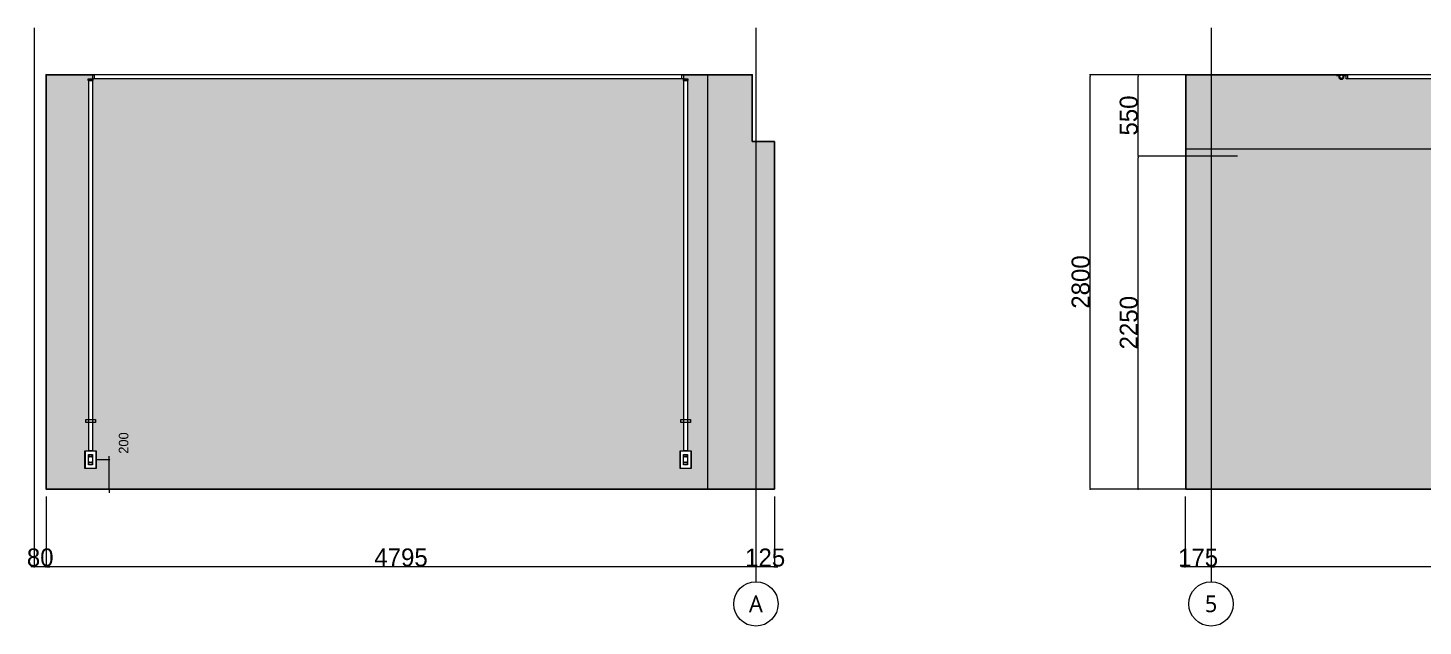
# Model space of a CAD drawing. Header units: millimetres. Extents: x -376000 to 292178, y -193032 to 188048.
# Drawn here: x -179626 to -170201, y -162232 to -158190 of the extents above; entities that cross this region are included whole.
import ezdxf

# ---------------------------------------------------------------- set-up
doc = ezdxf.new("R2010")
doc.units = ezdxf.units.MM
doc.header["$PDMODE"] = 1
doc.header["$PDSIZE"] = -2
doc.linetypes.add('ラインタイプ-6', pattern=[5.291531, 3.175, -1.058062, 0.352704, -0.705764])
for name, color, linetype, lineweight, true_color in [('02_0.25', 1, 'Continuous', 25, 0xff0000), ('04_0.10', 7, 'Continuous', 9, 0x0099ff), ('06一点鎖線', 7, 'ラインタイプ-6', 9, 0x9999ff)]:
    doc.layers.add(name, color=color, linetype=linetype, lineweight=lineweight, true_color=true_color)
for name, color, linetype, lineweight in [('07_文字・記号', 7, 'Continuous', 9), ('_平面図（新設） (2D)', 7, 'Continuous', 5), ('寸法', 7, 'Continuous', 5)]:
    doc.layers.add(name, color=color, linetype=linetype, lineweight=lineweight)
doc.styles.add('Hiragino Kaku Gothic Pro W3', font='', dxfattribs={"bigfont": 'Hiragino Kaku Gothic Pro W3'})
doc.styles.add('Hiragino Sans W3', font='', dxfattribs={"bigfont": 'Hiragino Sans W3'})
doc.styles.add('Yu Gothic UI Semilight', font='Yu Gothic UI Semilight.ttf')
doc.styles.get('Hiragino Kaku Gothic Pro W3').set_extended_font_data('Hiragino Kaku Gothic Pro W3')
doc.styles.get('Hiragino Sans W3').set_extended_font_data('Hiragino Sans W3')
doc.dimstyles.new('建具表寸法', dxfattribs={"dimtxt": 161.781684, "dimasz": 0.199988, "dimexe": 0, "dimexo": 0.3, "dimgap": 0.005, "dimtad": 1, "dimdsep": 46, "dimtxsty": 'Hiragino Sans W3', "dimblk": 'DOT', "dimblk1": 'DOT', "dimblk2": 'DOT', "dimcen": 0, "dimazin": 0, "dimtfac": 1, "dimtix": 1, "dimtmove": 0, "dimatfit": 0, "dimldrblk": 'VW_FILLEDARROW', "dimfxl": 1, "dimfrac": 2, "dimtolj": 1, "dimarcsym": 0})

# ---------------------------------------------------------------- blocks, each defined once
blk = doc.blocks.new('_Dot')
at = {"color": 0, "linetype": 'ByBlock', "lineweight": -2}
blk.add_line((-0.5, 0), (-1, 0), dxfattribs=at)
at = {"color": 0, "linetype": 'ByBlock', "const_width": 0.5}
blk.add_lwpolyline([(-0.25, 0, 1), (0.25, 0, 1)], format="xyb", close=True, dxfattribs=at)
blk = doc.blocks.new('*D1039')
at = {"layer": 'Defpoints', "color": 0}
for p in [(-179583.2, -161357.1), (-179503.2, -161357.1), (-179583.2, -161832.4)]:
    blk.add_point(p, dxfattribs=at)
at = {"layer": '寸法', "color": 0, "lineweight": -2}
for p, q in [((-179583.2, -161357.4), (-179583.2, -161832.4)), ((-179503.2, -161357.4), (-179503.2, -161832.4)), ((-179595.2, -161832.4), (-179607.2, -161832.4)), ((-179503.2, -161832.4), (-179583.2, -161832.4)), ((-179491.2, -161832.4), (-179479.2, -161832.4))]:
    blk.add_line(p, q, dxfattribs=at)
at = {"layer": '寸法', "color": 0, "lineweight": -2, "xscale": 11.999267578125, "yscale": 11.999267578125, "zscale": 11.999267578125}
blk.add_blockref('_Dot', (-179583.2, -161832.4), dxfattribs=at)
at = {"layer": '寸法', "color": 0, "lineweight": -2, "xscale": 11.999267578125, "yscale": 11.999267578125, "zscale": 11.999267578125, "rotation": 180}
blk.add_blockref('_Dot', (-179503.2, -161832.4), dxfattribs=at)
at = {"layer": '寸法', "color": 0, "insert": (-179543.2, -161769.4), "char_height": 121.34, "attachment_point": 5, "style": 'Hiragino Kaku Gothic Pro W3'}
blk.add_mtext('\\A1;80', dxfattribs=at)
blk = doc.blocks.new('VW_FILLEDARROW')
at = {"color": 0, "linetype": 'Continuous', "lineweight": 5, "transparency": 16777216, "flags": 128}
blk.add_lwpolyline([(-161.33, 43.23), (0, 0), (-161.33, -43.23)], close=True, dxfattribs=at)
blk = doc.blocks.new('*D1040')
at = {"layer": 'Defpoints', "color": 0}
for p in [(-179503.2, -161357.1), (-174708.2, -161357.1), (-179503.2, -161832.4)]:
    blk.add_point(p, dxfattribs=at)
at = {"layer": '寸法', "color": 0, "lineweight": -2}
for p, q in [((-179503.2, -161357.4), (-179503.2, -161832.4)), ((-174708.2, -161357.4), (-174708.2, -161832.4)), ((-174720.2, -161832.4), (-179491.2, -161832.4))]:
    blk.add_line(p, q, dxfattribs=at)
at = {"layer": '寸法', "color": 0, "lineweight": -2, "xscale": 11.999267578125, "yscale": 11.999267578125, "zscale": 11.999267578125, "rotation": 180}
blk.add_blockref('_Dot', (-179503.2, -161832.4), dxfattribs=at)
at = {"layer": '寸法', "color": 0, "lineweight": -2, "xscale": 11.999267578125, "yscale": 11.999267578125, "zscale": 11.999267578125}
blk.add_blockref('_Dot', (-174708.2, -161832.4), dxfattribs=at)
at = {"layer": '寸法', "color": 0, "insert": (-177105.7, -161769.2), "char_height": 121.34, "attachment_point": 5, "style": 'Hiragino Kaku Gothic Pro W3'}
blk.add_mtext('\\A1;4795', dxfattribs=at)
blk = doc.blocks.new('*D1041')
at = {"layer": 'Defpoints', "color": 0}
for p in [(-174708.2, -161357.1), (-174583.2, -161357.1), (-174708.2, -161832.4)]:
    blk.add_point(p, dxfattribs=at)
at = {"layer": '寸法', "color": 0, "lineweight": -2}
for p, q in [((-174708.2, -161357.4), (-174708.2, -161832.4)), ((-174583.2, -161357.4), (-174583.2, -161832.4)), ((-174720.2, -161832.4), (-174732.2, -161832.4)), ((-174583.2, -161832.4), (-174708.2, -161832.4)), ((-174571.2, -161832.4), (-174559.2, -161832.4))]:
    blk.add_line(p, q, dxfattribs=at)
at = {"layer": '寸法', "color": 0, "lineweight": -2, "xscale": 11.999267578125, "yscale": 11.999267578125, "zscale": 11.999267578125}
blk.add_blockref('_Dot', (-174708.2, -161832.4), dxfattribs=at)
at = {"layer": '寸法', "color": 0, "lineweight": -2, "xscale": 11.999267578125, "yscale": 11.999267578125, "zscale": 11.999267578125, "rotation": 180}
blk.add_blockref('_Dot', (-174583.2, -161832.4), dxfattribs=at)
at = {"layer": '寸法', "color": 0, "insert": (-174645.7, -161769.6), "char_height": 121.34, "attachment_point": 5, "style": 'Hiragino Kaku Gothic Pro W3'}
blk.add_mtext('\\A1;125', dxfattribs=at)
blk = doc.blocks.new('*D1042')
at = {"layer": 'Defpoints', "color": 0}
for p in [(-171808.4, -161357.1), (-171633.4, -161357.1), (-171808.4, -161832.4)]:
    blk.add_point(p, dxfattribs=at)
at = {"layer": '寸法', "color": 0, "lineweight": -2}
for p, q in [((-171808.4, -161357.4), (-171808.4, -161832.4)), ((-171633.4, -161357.4), (-171633.4, -161832.4)), ((-171820.4, -161832.4), (-171832.4, -161832.4)), ((-171633.4, -161832.4), (-171808.4, -161832.4)), ((-171621.4, -161832.4), (-171609.4, -161832.4))]:
    blk.add_line(p, q, dxfattribs=at)
at = {"layer": '寸法', "color": 0, "lineweight": -2, "xscale": 11.999267578125, "yscale": 11.999267578125, "zscale": 11.999267578125}
blk.add_blockref('_Dot', (-171808.4, -161832.4), dxfattribs=at)
at = {"layer": '寸法', "color": 0, "lineweight": -2, "xscale": 11.999267578125, "yscale": 11.999267578125, "zscale": 11.999267578125, "rotation": 180}
blk.add_blockref('_Dot', (-171633.4, -161832.4), dxfattribs=at)
at = {"layer": '寸法', "color": 0, "insert": (-171720.9, -161770.2), "char_height": 121.34, "attachment_point": 5, "style": 'Hiragino Kaku Gothic Pro W3'}
blk.add_mtext('\\A1;175', dxfattribs=at)
blk = doc.blocks.new('*D1043')
at = {"layer": 'Defpoints', "color": 0}
for p in [(-171633.4, -161357.1), (-165058.4, -161357.1), (-171633.4, -161832.4)]:
    blk.add_point(p, dxfattribs=at)
at = {"layer": '寸法', "color": 0, "lineweight": -2}
for p, q in [((-171633.4, -161357.4), (-171633.4, -161832.4)), ((-165058.4, -161357.4), (-165058.4, -161832.4)), ((-165070.4, -161832.4), (-171621.4, -161832.4))]:
    blk.add_line(p, q, dxfattribs=at)
at = {"layer": '寸法', "color": 0, "lineweight": -2, "xscale": 11.999267578125, "yscale": 11.999267578125, "zscale": 11.999267578125, "rotation": 180}
blk.add_blockref('_Dot', (-171633.4, -161832.4), dxfattribs=at)
at = {"layer": '寸法', "color": 0, "lineweight": -2, "xscale": 11.999267578125, "yscale": 11.999267578125, "zscale": 11.999267578125}
blk.add_blockref('_Dot', (-165058.4, -161832.4), dxfattribs=at)
at = {"layer": '寸法', "color": 0, "insert": (-168345.9, -161769.3), "char_height": 121.34, "attachment_point": 5, "style": 'Hiragino Kaku Gothic Pro W3'}
blk.add_mtext('\\A1;6575', dxfattribs=at)
blk = doc.blocks.new('グループ-685')
at = {"color": 255}
for points in [[(-169201, -158529.3), (-169202, -158528.4), (-169202.8, -158527.5), (-169203.5, -158526.6), (-169204.2, -158525.5), (-169204.7, -158524.4), (-169205.1, -158523.3), (-169205.4, -158522.1), (-169205.6, -158520.9), (-169205.7, -158519.6), (-169205.6, -158518.4), (-169205.5, -158517.2), (-169205.2, -158516), (-169204.8, -158514.8), (-169204.2, -158513.7), (-169203.6, -158512.7), (-169202.9, -158511.7), (-169202.1, -158510.8), (-169201.2, -158509.9), (-169200.2, -158509.2), (-169199.1, -158508.6), (-169198, -158508), (-169196.9, -158507.6), (-169195.7, -158507.3), (-169194.5, -158507.1), (-169193.3, -158507.1), (-169192, -158507.1), (-169190.8, -158507.3), (-169189.6, -158507.6), (-169188.5, -158508), (-169187.4, -158508.5), (-169186.3, -158509.1), (-169185.3, -158509.8), (-169184.4, -158510.7), (-169183.6, -158511.6), (-169182.8, -158512.5), (-169182.2, -158513.6), (-169181.7, -158514.7), (-169181.2, -158515.8), (-169180.9, -158517), (-169180.7, -158518.2), (-169180.7, -158519.5), (-169180.7, -158520.7), (-169180.9, -158521.9), (-169181.2, -158523.1), (-169181.6, -158524.3), (-169182.1, -158525.4), (-169182.7, -158526.4), (-169183.5, -158527.4), (-169184.3, -158528.3), (-169185.2, -158529.2), (-169186.2, -158529.9), (-169187.2, -158530.5), (-169188.3, -158531.1), (-169189.5, -158531.5), (-169190.7, -158531.8), (-169191.9, -158532), (-169193.1, -158532.1), (-169194.3, -158532), (-169195.5, -158531.8), (-169196.7, -158531.5), (-169197.9, -158531.1), (-169199, -158530.6), (-169200.1, -158530)], [(-168370.7, -158507.1), (-168360.7, -158507.1), (-168360.7, -158534.6), (-168370.7, -158534.6)], [(-168005.7, -158507.1), (-167995.7, -158507.1), (-167995.7, -158534.6), (-168005.7, -158534.6)], [(-165766, -158529.3), (-165767, -158528.4), (-165767.8, -158527.5), (-165768.5, -158526.6), (-165769.2, -158525.5), (-165769.7, -158524.4), (-165770.1, -158523.3), (-165770.4, -158522.1), (-165770.6, -158520.9), (-165770.7, -158519.6), (-165770.6, -158518.4), (-165770.5, -158517.2), (-165770.2, -158516), (-165769.8, -158514.8), (-165769.2, -158513.7), (-165768.6, -158512.7), (-165767.9, -158511.7), (-165767.1, -158510.8), (-165766.2, -158509.9), (-165765.2, -158509.2), (-165764.1, -158508.6), (-165763, -158508), (-165761.9, -158507.6), (-165760.7, -158507.3), (-165759.5, -158507.1), (-165758.3, -158507.1), (-165757, -158507.1), (-165755.8, -158507.3), (-165754.6, -158507.6), (-165753.5, -158508), (-165752.4, -158508.5), (-165751.3, -158509.1), (-165750.3, -158509.8), (-165749.4, -158510.7), (-165748.6, -158511.6), (-165747.8, -158512.5), (-165747.2, -158513.6), (-165746.7, -158514.7), (-165746.2, -158515.8), (-165745.9, -158517), (-165745.7, -158518.2), (-165745.7, -158519.5), (-165745.7, -158520.7), (-165745.9, -158521.9), (-165746.2, -158523.1), (-165746.6, -158524.3), (-165747.1, -158525.4), (-165747.7, -158526.4), (-165748.5, -158527.4), (-165749.3, -158528.3), (-165750.2, -158529.2), (-165751.2, -158529.9), (-165752.2, -158530.5), (-165753.3, -158531.1), (-165754.5, -158531.5), (-165755.7, -158531.8), (-165756.9, -158532), (-165758.1, -158532.1), (-165759.3, -158532), (-165760.5, -158531.8), (-165761.7, -158531.5), (-165762.9, -158531.1), (-165764, -158530.6), (-165765.1, -158530)]]:
    blk.add_wipeout(points, dxfattribs=at).dxf.layer = '04_0.10'
at = {"layer": '04_0.10', "color": 251, "flags": 128}
for points in [[(-168370.7, -158507.1), (-168360.7, -158507.1), (-168360.7, -158534.6), (-168370.7, -158534.6)], [(-168005.7, -158507.1), (-167995.7, -158507.1), (-167995.7, -158534.6), (-168005.7, -158534.6)]]:
    blk.add_lwpolyline(points, close=True, dxfattribs=at)
at = {"layer": '04_0.10', "color": 251}
for centre in [(-169193.2, -158519.6), (-165758.2, -158519.6)]:
    blk.add_circle(centre, 12.5, dxfattribs=at)
at = {"color": 255}
for points in [[(-169175.7, -158512.1), (-169160.7, -158512.1), (-169160.7, -158507.1), (-169180.7, -158507.1), (-169180.7, -158519.6), (-169180.9, -158522), (-169181.6, -158524.3), (-169182.8, -158526.5), (-169184.3, -158528.4), (-169186.2, -158529.9), (-169188.4, -158531.1), (-169190.7, -158531.8), (-169195.6, -158531.8), (-169198, -158531.1), (-169200.1, -158529.9), (-169202, -158528.4), (-169203.6, -158526.5), (-169204.7, -158524.3), (-169205.4, -158522), (-169205.7, -158519.6), (-169205.7, -158507.1), (-169225.7, -158507.1), (-169225.7, -158512.1), (-169210.7, -158512.1), (-169210.7, -158519.6), (-169210.3, -158523), (-169209.3, -158526.2), (-169207.7, -158529.3), (-169205.6, -158531.9), (-169202.9, -158534.1), (-169199.9, -158535.7), (-169196.6, -158536.7), (-169189.8, -158536.7), (-169186.5, -158535.7), (-169183.5, -158534.1), (-169180.8, -158531.9), (-169178.6, -158529.3), (-169177, -158526.2), (-169176, -158523), (-169175.7, -158519.6)], [(-165740.7, -158512.1), (-165725.7, -158512.1), (-165725.7, -158507.1), (-165745.7, -158507.1), (-165745.7, -158519.6), (-165745.9, -158522), (-165746.6, -158524.3), (-165747.8, -158526.5), (-165749.3, -158528.4), (-165751.2, -158529.9), (-165753.4, -158531.1), (-165755.7, -158531.8), (-165760.6, -158531.8), (-165763, -158531.1), (-165765.1, -158529.9), (-165767, -158528.4), (-165768.6, -158526.5), (-165769.7, -158524.3), (-165770.4, -158522), (-165770.7, -158519.6), (-165770.7, -158507.1), (-165790.7, -158507.1), (-165790.7, -158512.1), (-165775.7, -158512.1), (-165775.7, -158519.6), (-165775.3, -158523), (-165774.3, -158526.2), (-165772.7, -158529.3), (-165770.6, -158531.9), (-165767.9, -158534.1), (-165764.9, -158535.7), (-165761.6, -158536.7), (-165754.8, -158536.7), (-165751.5, -158535.7), (-165748.5, -158534.1), (-165745.8, -158531.9), (-165743.6, -158529.3), (-165742, -158526.2), (-165741, -158523), (-165740.7, -158519.6)], [(-168033.2, -158947.1), (-168033.2, -158544.6), (-168008.2, -158544.6), (-168008.2, -158947.1)]]:
    blk.add_wipeout(points, dxfattribs=at).dxf.layer = '04_0.10'
at = {"layer": '04_0.10', "color": 251, "flags": 128}
for points in [[(-169175.7, -158512.1), (-169160.7, -158512.1), (-169160.7, -158507.1), (-169180.7, -158507.1), (-169180.7, -158519.6, -1), (-169205.7, -158519.6), (-169205.7, -158507.1), (-169225.7, -158507.1), (-169225.7, -158512.1), (-169210.7, -158512.1), (-169210.7, -158519.6, 1), (-169175.7, -158519.6)], [(-165740.7, -158512.1), (-165725.7, -158512.1), (-165725.7, -158507.1), (-165745.7, -158507.1), (-165745.7, -158519.6, -1), (-165770.7, -158519.6), (-165770.7, -158507.1), (-165790.7, -158507.1), (-165790.7, -158512.1), (-165775.7, -158512.1), (-165775.7, -158519.6, 1), (-165740.7, -158519.6)]]:
    blk.add_lwpolyline(points, format="xyb", close=True, dxfattribs=at)
blk.add_lwpolyline([(-168033.2, -158947.1), (-168033.2, -158544.6), (-168008.2, -158544.6), (-168008.2, -158947.1)], close=True, dxfattribs=at)
at = {"color": 255}
for points in [[(-170710.7, -158532.1), (-169235.7, -158532.1), (-169235.7, -158507.1), (-170710.7, -158507.1)], [(-169160.7, -158507.1), (-169150.7, -158507.1), (-169150.7, -158534.6), (-169160.7, -158534.6)], [(-168033.2, -158534.6), (-168005.7, -158534.6), (-168005.7, -158544.6), (-168033.2, -158544.6)], [(-167275.7, -158532.1), (-165800.7, -158532.1), (-165800.7, -158507.1), (-167275.7, -158507.1)], [(-168323.2, -158957.1), (-168043.2, -158957.1), (-168043.2, -158982.1), (-168323.2, -158982.1)]]:
    blk.add_wipeout(points, dxfattribs=at).dxf.layer = '04_0.10'
at = {"layer": '04_0.10', "color": 251, "flags": 128}
for points in [[(-170710.7, -158532.1), (-169235.7, -158532.1), (-169235.7, -158507.1), (-170710.7, -158507.1)], [(-169160.7, -158507.1), (-169150.7, -158507.1), (-169150.7, -158534.6), (-169160.7, -158534.6)], [(-168033.2, -158534.6), (-168005.7, -158534.6), (-168005.7, -158544.6), (-168033.2, -158544.6)], [(-167275.7, -158532.1), (-165800.7, -158532.1), (-165800.7, -158507.1), (-167275.7, -158507.1)], [(-168323.2, -158957.1), (-168043.2, -158957.1), (-168043.2, -158982.1), (-168323.2, -158982.1)]]:
    blk.add_lwpolyline(points, close=True, dxfattribs=at)
at = {"color": 255}
for points in [[(-170761, -158529.3), (-170762, -158528.4), (-170762.8, -158527.5), (-170763.5, -158526.6), (-170764.2, -158525.5), (-170764.7, -158524.4), (-170765.1, -158523.3), (-170765.4, -158522.1), (-170765.6, -158520.9), (-170765.7, -158519.6), (-170765.6, -158518.4), (-170765.5, -158517.2), (-170765.2, -158516), (-170764.8, -158514.8), (-170764.2, -158513.7), (-170763.6, -158512.7), (-170762.9, -158511.7), (-170762.1, -158510.8), (-170761.2, -158509.9), (-170760.2, -158509.2), (-170759.1, -158508.6), (-170758, -158508), (-170756.9, -158507.6), (-170755.7, -158507.3), (-170754.5, -158507.1), (-170753.3, -158507.1), (-170752, -158507.1), (-170750.8, -158507.3), (-170749.6, -158507.6), (-170748.5, -158508), (-170747.4, -158508.5), (-170746.3, -158509.1), (-170745.3, -158509.8), (-170744.4, -158510.7), (-170743.6, -158511.6), (-170742.8, -158512.5), (-170742.2, -158513.6), (-170741.7, -158514.7), (-170741.2, -158515.8), (-170740.9, -158517), (-170740.7, -158518.2), (-170740.7, -158519.5), (-170740.7, -158520.7), (-170740.9, -158521.9), (-170741.2, -158523.1), (-170741.6, -158524.3), (-170742.1, -158525.4), (-170742.7, -158526.4), (-170743.5, -158527.4), (-170744.3, -158528.3), (-170745.2, -158529.2), (-170746.2, -158529.9), (-170747.2, -158530.5), (-170748.3, -158531.1), (-170749.5, -158531.5), (-170750.7, -158531.8), (-170751.9, -158532), (-170753.1, -158532.1), (-170754.3, -158532), (-170755.5, -158531.8), (-170756.7, -158531.5), (-170757.9, -158531.1), (-170759, -158530.6), (-170760.1, -158530)], [(-169235.7, -158507.1), (-169225.7, -158507.1), (-169225.7, -158534.6), (-169235.7, -158534.6)], [(-167326, -158529.3), (-167327, -158528.4), (-167327.8, -158527.5), (-167328.5, -158526.6), (-167329.2, -158525.5), (-167329.7, -158524.4), (-167330.1, -158523.3), (-167330.4, -158522.1), (-167330.6, -158520.9), (-167330.7, -158519.6), (-167330.6, -158518.4), (-167330.5, -158517.2), (-167330.2, -158516), (-167329.8, -158514.8), (-167329.2, -158513.7), (-167328.6, -158512.7), (-167327.9, -158511.7), (-167327.1, -158510.8), (-167326.2, -158509.9), (-167325.2, -158509.2), (-167324.1, -158508.6), (-167323, -158508), (-167321.9, -158507.6), (-167320.7, -158507.3), (-167319.5, -158507.1), (-167318.3, -158507.1), (-167317, -158507.1), (-167315.8, -158507.3), (-167314.6, -158507.6), (-167313.5, -158508), (-167312.4, -158508.5), (-167311.3, -158509.1), (-167310.3, -158509.8), (-167309.4, -158510.7), (-167308.6, -158511.6), (-167307.8, -158512.5), (-167307.2, -158513.6), (-167306.7, -158514.7), (-167306.2, -158515.8), (-167305.9, -158517), (-167305.7, -158518.2), (-167305.7, -158519.5), (-167305.7, -158520.7), (-167305.9, -158521.9), (-167306.2, -158523.1), (-167306.6, -158524.3), (-167307.1, -158525.4), (-167307.7, -158526.4), (-167308.5, -158527.4), (-167309.3, -158528.3), (-167310.2, -158529.2), (-167311.2, -158529.9), (-167312.2, -158530.5), (-167313.3, -158531.1), (-167314.5, -158531.5), (-167315.7, -158531.8), (-167316.9, -158532), (-167318.1, -158532.1), (-167319.3, -158532), (-167320.5, -158531.8), (-167321.7, -158531.5), (-167322.9, -158531.1), (-167324, -158530.6), (-167325.1, -158530)], [(-165800.7, -158507.1), (-165790.7, -158507.1), (-165790.7, -158534.6), (-165800.7, -158534.6)], [(-168333.2, -158957.1), (-168323.2, -158957.1), (-168323.2, -158984.6), (-168333.2, -158984.6)], [(-168043.2, -158957.1), (-168033.2, -158957.1), (-168033.2, -158984.6), (-168043.2, -158984.6)]]:
    blk.add_wipeout(points, dxfattribs=at).dxf.layer = '04_0.10'
at = {"layer": '04_0.10', "color": 251, "flags": 128}
for points in [[(-169235.7, -158507.1), (-169225.7, -158507.1), (-169225.7, -158534.6), (-169235.7, -158534.6)], [(-165800.7, -158507.1), (-165790.7, -158507.1), (-165790.7, -158534.6), (-165800.7, -158534.6)], [(-168333.2, -158957.1), (-168323.2, -158957.1), (-168323.2, -158984.6), (-168333.2, -158984.6)], [(-168043.2, -158957.1), (-168033.2, -158957.1), (-168033.2, -158984.6), (-168043.2, -158984.6)]]:
    blk.add_lwpolyline(points, close=True, dxfattribs=at)
at = {"layer": '04_0.10', "color": 251}
for centre in [(-170753.2, -158519.6), (-167318.2, -158519.6)]:
    blk.add_circle(centre, 12.5, dxfattribs=at)
at = {"color": 255}
for points in [[(-170735.7, -158512.1), (-170720.7, -158512.1), (-170720.7, -158507.1), (-170740.7, -158507.1), (-170740.7, -158519.6), (-170740.9, -158522), (-170741.6, -158524.3), (-170742.8, -158526.5), (-170744.3, -158528.4), (-170746.2, -158529.9), (-170748.4, -158531.1), (-170750.7, -158531.8), (-170755.6, -158531.8), (-170758, -158531.1), (-170760.1, -158529.9), (-170762, -158528.4), (-170763.6, -158526.5), (-170764.7, -158524.3), (-170765.4, -158522), (-170765.7, -158519.6), (-170765.7, -158507.1), (-170785.7, -158507.1), (-170785.7, -158512.1), (-170770.7, -158512.1), (-170770.7, -158519.6), (-170770.3, -158523), (-170769.3, -158526.2), (-170767.7, -158529.3), (-170765.6, -158531.9), (-170762.9, -158534.1), (-170759.9, -158535.7), (-170756.6, -158536.7), (-170749.8, -158536.7), (-170746.5, -158535.7), (-170743.5, -158534.1), (-170740.8, -158531.9), (-170738.6, -158529.3), (-170737, -158526.2), (-170736, -158523), (-170735.7, -158519.6)], [(-167300.7, -158512.1), (-167285.7, -158512.1), (-167285.7, -158507.1), (-167305.7, -158507.1), (-167305.7, -158519.6), (-167305.9, -158522), (-167306.6, -158524.3), (-167307.8, -158526.5), (-167309.3, -158528.4), (-167311.2, -158529.9), (-167313.4, -158531.1), (-167315.7, -158531.8), (-167320.6, -158531.8), (-167323, -158531.1), (-167325.1, -158529.9), (-167327, -158528.4), (-167328.6, -158526.5), (-167329.7, -158524.3), (-167330.4, -158522), (-167330.7, -158519.6), (-167330.7, -158507.1), (-167350.7, -158507.1), (-167350.7, -158512.1), (-167335.7, -158512.1), (-167335.7, -158519.6), (-167335.3, -158523), (-167334.3, -158526.2), (-167332.7, -158529.3), (-167330.6, -158531.9), (-167327.9, -158534.1), (-167324.9, -158535.7), (-167321.6, -158536.7), (-167314.8, -158536.7), (-167311.5, -158535.7), (-167308.5, -158534.1), (-167305.8, -158531.9), (-167303.6, -158529.3), (-167302, -158526.2), (-167301, -158523), (-167300.7, -158519.6)], [(-168333.2, -158947.1), (-168333.2, -158544.6), (-168358.2, -158544.6), (-168358.2, -158947.1)], [(-168033.2, -158947.1), (-168005.7, -158947.1), (-168005.7, -158957.1), (-168033.2, -158957.1)]]:
    blk.add_wipeout(points, dxfattribs=at).dxf.layer = '04_0.10'
at = {"layer": '04_0.10', "color": 251, "flags": 128}
for points in [[(-170735.7, -158512.1), (-170720.7, -158512.1), (-170720.7, -158507.1), (-170740.7, -158507.1), (-170740.7, -158519.6, -1), (-170765.7, -158519.6), (-170765.7, -158507.1), (-170785.7, -158507.1), (-170785.7, -158512.1), (-170770.7, -158512.1), (-170770.7, -158519.6, 1), (-170735.7, -158519.6)], [(-167300.7, -158512.1), (-167285.7, -158512.1), (-167285.7, -158507.1), (-167305.7, -158507.1), (-167305.7, -158519.6, -1), (-167330.7, -158519.6), (-167330.7, -158507.1), (-167350.7, -158507.1), (-167350.7, -158512.1), (-167335.7, -158512.1), (-167335.7, -158519.6, 1), (-167300.7, -158519.6)]]:
    blk.add_lwpolyline(points, format="xyb", close=True, dxfattribs=at)
for points in [[(-168333.2, -158947.1), (-168333.2, -158544.6), (-168358.2, -158544.6), (-168358.2, -158947.1)], [(-168033.2, -158947.1), (-168005.7, -158947.1), (-168005.7, -158957.1), (-168033.2, -158957.1)]]:
    blk.add_lwpolyline(points, close=True, dxfattribs=at)
at = {"color": 255}
for points in [[(-170720.7, -158507.1), (-170710.7, -158507.1), (-170710.7, -158534.6), (-170720.7, -158534.6)], [(-168360.7, -158534.6), (-168333.2, -158534.6), (-168333.2, -158544.6), (-168360.7, -158544.6)], [(-167995.7, -158507.1), (-167360.7, -158507.1), (-167360.7, -158532.1), (-167995.7, -158532.1)], [(-167285.7, -158507.1), (-167275.7, -158507.1), (-167275.7, -158534.6), (-167285.7, -158534.6)], [(-168360.7, -158947.1), (-168333.2, -158947.1), (-168333.2, -158957.1), (-168360.7, -158957.1)]]:
    blk.add_wipeout(points, dxfattribs=at).dxf.layer = '04_0.10'
at = {"layer": '04_0.10', "color": 251, "flags": 128}
for points in [[(-170720.7, -158507.1), (-170710.7, -158507.1), (-170710.7, -158534.6), (-170720.7, -158534.6)], [(-168360.7, -158534.6), (-168333.2, -158534.6), (-168333.2, -158544.6), (-168360.7, -158544.6)], [(-167995.7, -158507.1), (-167360.7, -158507.1), (-167360.7, -158532.1), (-167995.7, -158532.1)], [(-167285.7, -158507.1), (-167275.7, -158507.1), (-167275.7, -158534.6), (-167285.7, -158534.6)], [(-168360.7, -158947.1), (-168333.2, -158947.1), (-168333.2, -158957.1), (-168360.7, -158957.1)]]:
    blk.add_lwpolyline(points, close=True, dxfattribs=at)
at = {"color": 255}
for points in [[(-169150.7, -158507.1), (-168370.7, -158507.1), (-168370.7, -158532.1), (-169150.7, -158532.1)], [(-167360.7, -158507.1), (-167350.7, -158507.1), (-167350.7, -158534.6), (-167360.7, -158534.6)]]:
    blk.add_wipeout(points, dxfattribs=at).dxf.layer = '04_0.10'
at = {"layer": '04_0.10', "color": 251, "flags": 128}
for points in [[(-169150.7, -158507.1), (-168370.7, -158507.1), (-168370.7, -158532.1), (-169150.7, -158532.1)], [(-167360.7, -158507.1), (-167350.7, -158507.1), (-167350.7, -158534.6), (-167360.7, -158534.6)]]:
    blk.add_lwpolyline(points, close=True, dxfattribs=at)
blk = doc.blocks.new('*D1081')
at = {"layer": 'Defpoints', "color": 0}
for p in [(-179189.2, -161107.1), (-179076.5, -161107.1), (-179188.9, -161307.1)]:
    blk.add_point(p, dxfattribs=at)
at = {"layer": '寸法', "color": 0, "lineweight": -2}
for p, q in [((-179188.9, -161107.1), (-179076.5, -161107.1)), ((-179076.5, -161095.1), (-179076.5, -161083.1)), ((-179076.5, -161307.1), (-179076.5, -161107.1)), ((-179188.6, -161307.1), (-179076.5, -161307.1)), ((-179076.5, -161319), (-179076.5, -161331))]:
    blk.add_line(p, q, dxfattribs=at)
at = {"layer": '寸法', "color": 0, "lineweight": -2, "xscale": 11.999267578125, "yscale": 11.999267578125, "zscale": 11.999267578125}
for p, rotation in [((-179076.5, -161107.1), 270), ((-179076.5, -161307.1), 90)]:
    blk.add_blockref('_Dot', p, dxfattribs=dict(at, rotation=rotation))
at = {"layer": '寸法', "color": 0, "insert": (-178979.4, -160995.2), "char_height": 64.71, "attachment_point": 5, "rotation": 90, "style": 'Hiragino Kaku Gothic Pro W3'}
blk.add_mtext('\\A1;200', dxfattribs=at)
blk = doc.blocks.new('グループ-686')
at = {"color": 255}
blk.add_wipeout([(-179238.2, -161047.1), (-179168.2, -161047.1), (-179168.2, -161167.1), (-179238.2, -161167.1)], dxfattribs=at).dxf.layer = '04_0.10'
at = {"layer": '04_0.10', "color": 251, "flags": 128}
blk.add_lwpolyline([(-179238.2, -161047.1), (-179168.2, -161047.1), (-179168.2, -161167.1), (-179238.2, -161167.1)], close=True, dxfattribs=at)
at = {"color": 255}
blk.add_wipeout([(-179189.2, -161141.7), (-179217.2, -161141.7), (-179217.2, -161072.5), (-179189.2, -161072.5)], dxfattribs=at).dxf.layer = '04_0.10'
at = {"layer": '04_0.10', "color": 251, "flags": 128}
blk.add_lwpolyline([(-179189.2, -161141.7), (-179217.2, -161141.7), (-179217.2, -161072.5), (-179189.2, -161072.5)], close=True, dxfattribs=at)
at = {"color": 255}
blk.add_wipeout([(-179199.2, -161122.3), (-179197.2, -161122.3), (-179197.2, -161132.3), (-179199.2, -161132.3)], dxfattribs=at).dxf.layer = '04_0.10'
at = {"layer": '04_0.10', "color": 251, "flags": 128}
blk.add_lwpolyline([(-179199.2, -161122.3), (-179197.2, -161122.3), (-179197.2, -161132.3), (-179199.2, -161132.3)], close=True, dxfattribs=at)
at = {"color": 255}
blk.add_wipeout([(-179209.2, -161122.3), (-179207.2, -161122.3), (-179207.2, -161132.3), (-179209.2, -161132.3)], dxfattribs=at).dxf.layer = '04_0.10'
at = {"layer": '04_0.10', "color": 251, "flags": 128}
blk.add_lwpolyline([(-179209.2, -161122.3), (-179207.2, -161122.3), (-179207.2, -161132.3), (-179209.2, -161132.3)], close=True, dxfattribs=at)
at = {"color": 255}
blk.add_wipeout([(-179199.2, -161081.8), (-179197.2, -161081.8), (-179197.2, -161091.8), (-179199.2, -161091.8)], dxfattribs=at).dxf.layer = '04_0.10'
at = {"layer": '04_0.10', "color": 251, "flags": 128}
blk.add_lwpolyline([(-179199.2, -161081.8), (-179197.2, -161081.8), (-179197.2, -161091.8), (-179199.2, -161091.8)], close=True, dxfattribs=at)
at = {"color": 255}
blk.add_wipeout([(-179209.2, -161081.8), (-179207.2, -161081.8), (-179207.2, -161091.8), (-179209.2, -161091.8)], dxfattribs=at).dxf.layer = '04_0.10'
at = {"layer": '04_0.10', "color": 251, "flags": 128}
blk.add_lwpolyline([(-179209.2, -161081.8), (-179207.2, -161081.8), (-179207.2, -161091.8), (-179209.2, -161091.8)], close=True, dxfattribs=at)
blk = doc.blocks.new('グループ-687')
at = {"color": 255}
blk.add_wipeout([(-175218.2, -161047.1), (-175148.2, -161047.1), (-175148.2, -161167.1), (-175218.2, -161167.1)], dxfattribs=at).dxf.layer = '04_0.10'
at = {"layer": '04_0.10', "color": 251, "flags": 128}
blk.add_lwpolyline([(-175218.2, -161047.1), (-175148.2, -161047.1), (-175148.2, -161167.1), (-175218.2, -161167.1)], close=True, dxfattribs=at)
at = {"color": 255}
blk.add_wipeout([(-175197.2, -161072.5), (-175169.2, -161072.5), (-175169.2, -161141.7), (-175197.2, -161141.7)], dxfattribs=at).dxf.layer = '04_0.10'
at = {"layer": '04_0.10', "color": 251, "flags": 128}
blk.add_lwpolyline([(-175197.2, -161072.5), (-175169.2, -161072.5), (-175169.2, -161141.7), (-175197.2, -161141.7)], close=True, dxfattribs=at)
at = {"color": 255}
blk.add_wipeout([(-175189.2, -161122.3), (-175187.2, -161122.3), (-175187.2, -161132.3), (-175189.2, -161132.3)], dxfattribs=at).dxf.layer = '04_0.10'
at = {"layer": '04_0.10', "color": 251, "flags": 128}
blk.add_lwpolyline([(-175189.2, -161122.3), (-175187.2, -161122.3), (-175187.2, -161132.3), (-175189.2, -161132.3)], close=True, dxfattribs=at)
at = {"color": 255}
blk.add_wipeout([(-175179.2, -161122.3), (-175177.2, -161122.3), (-175177.2, -161132.3), (-175179.2, -161132.3)], dxfattribs=at).dxf.layer = '04_0.10'
at = {"layer": '04_0.10', "color": 251, "flags": 128}
blk.add_lwpolyline([(-175179.2, -161122.3), (-175177.2, -161122.3), (-175177.2, -161132.3), (-175179.2, -161132.3)], close=True, dxfattribs=at)
at = {"color": 255}
blk.add_wipeout([(-175189.2, -161081.8), (-175187.2, -161081.8), (-175187.2, -161091.8), (-175189.2, -161091.8)], dxfattribs=at).dxf.layer = '04_0.10'
at = {"layer": '04_0.10', "color": 251, "flags": 128}
blk.add_lwpolyline([(-175189.2, -161081.8), (-175187.2, -161081.8), (-175187.2, -161091.8), (-175189.2, -161091.8)], close=True, dxfattribs=at)
at = {"color": 255}
blk.add_wipeout([(-175179.2, -161081.8), (-175177.2, -161081.8), (-175177.2, -161091.8), (-175179.2, -161091.8)], dxfattribs=at).dxf.layer = '04_0.10'
at = {"layer": '04_0.10', "color": 251, "flags": 128}
blk.add_lwpolyline([(-175179.2, -161081.8), (-175177.2, -161081.8), (-175177.2, -161091.8), (-175179.2, -161091.8)], close=True, dxfattribs=at)
blk = doc.blocks.new('グループ-688')
at = {"layer": '04_0.10', "linetype": 'Continuous', "lineweight": 0, "true_color": 0xe6e2cf}
for points in [[(-179240.7, -161047.1), (-179165.7, -161047.1), (-179165.7, -161167.1), (-179240.7, -161167.1)], [(-175220.7, -161047.1), (-175145.7, -161047.1), (-175145.7, -161167.1), (-175220.7, -161167.1)]]:
    blk.add_hatch(color=254, dxfattribs=at).paths.add_polyline_path(points)
at = {"layer": '04_0.10', "color": 251, "flags": 128}
for points in [[(-179240.7, -161047.1), (-179165.7, -161047.1), (-179165.7, -161167.1), (-179240.7, -161167.1)], [(-175220.7, -161047.1), (-175145.7, -161047.1), (-175145.7, -161167.1), (-175220.7, -161167.1)]]:
    blk.add_lwpolyline(points, close=True, dxfattribs=at)
at = {"color": 255}
blk.add_wipeout([(-179178.2, -158534.6), (-179188.2, -158534.6), (-179188.2, -158507.1), (-179178.2, -158507.1)], dxfattribs=at).dxf.layer = '04_0.10'
at = {"layer": '04_0.10', "color": 251, "flags": 128}
blk.add_lwpolyline([(-179178.2, -158534.6), (-179188.2, -158534.6), (-179188.2, -158507.1), (-179178.2, -158507.1)], close=True, dxfattribs=at)
at = {"color": 255}
blk.add_wipeout([(-179215.7, -161047.1), (-179215.7, -158544.6), (-179190.7, -158544.6), (-179190.7, -161047.1)], dxfattribs=at).dxf.layer = '04_0.10'
at = {"layer": '04_0.10', "color": 251, "flags": 128}
for points in [[(-179215.7, -161047.1), (-179215.7, -158544.6), (-179190.7, -158544.6), (-179190.7, -161047.1)], [(-179235.7, -160836.1), (-179170.7, -160836.1), (-179170.7, -160856.1), (-179235.7, -160856.1)]]:
    blk.add_lwpolyline(points, close=True, dxfattribs=at)
at = {"layer": '04_0.10', "color": 251}
blk.add_blockref('グループ-686', (0, 0), dxfattribs=at)
at = {"color": 255}
blk.add_wipeout([(-179218.2, -158544.6), (-179218.2, -158534.6), (-179188.2, -158534.6), (-179188.2, -158544.6)], dxfattribs=at).dxf.layer = '04_0.10'
at = {"layer": '04_0.10', "color": 251, "flags": 128}
blk.add_lwpolyline([(-179218.2, -158544.6), (-179218.2, -158534.6), (-179188.2, -158534.6), (-179188.2, -158544.6)], close=True, dxfattribs=at)
at = {"color": 255}
blk.add_wipeout([(-179178.2, -158532.1), (-175208.2, -158532.1), (-175208.2, -158507.1), (-179178.2, -158507.1)], dxfattribs=at).dxf.layer = '04_0.10'
at = {"layer": '04_0.10', "color": 251, "flags": 128}
blk.add_lwpolyline([(-179178.2, -158532.1), (-175208.2, -158532.1), (-175208.2, -158507.1), (-179178.2, -158507.1)], close=True, dxfattribs=at)
at = {"color": 255}
blk.add_wipeout([(-175208.2, -158507.1), (-175198.2, -158507.1), (-175198.2, -158534.6), (-175208.2, -158534.6)], dxfattribs=at).dxf.layer = '04_0.10'
at = {"layer": '04_0.10', "color": 251, "flags": 128}
blk.add_lwpolyline([(-175208.2, -158507.1), (-175198.2, -158507.1), (-175198.2, -158534.6), (-175208.2, -158534.6)], close=True, dxfattribs=at)
at = {"color": 255}
blk.add_wipeout([(-175195.7, -158544.6), (-175170.7, -158544.6), (-175170.7, -161047.1), (-175195.7, -161047.1)], dxfattribs=at).dxf.layer = '04_0.10'
at = {"layer": '04_0.10', "color": 251, "flags": 128}
for points in [[(-175195.7, -158544.6), (-175170.7, -158544.6), (-175170.7, -161047.1), (-175195.7, -161047.1)], [(-175215.7, -160836.1), (-175150.7, -160836.1), (-175150.7, -160856.1), (-175215.7, -160856.1)]]:
    blk.add_lwpolyline(points, close=True, dxfattribs=at)
at = {"layer": '04_0.10', "color": 251}
blk.add_blockref('グループ-687', (0, 0), dxfattribs=at)
at = {"color": 255}
blk.add_wipeout([(-175198.2, -158534.6), (-175168.2, -158534.6), (-175168.2, -158544.6), (-175198.2, -158544.6)], dxfattribs=at).dxf.layer = '04_0.10'
at = {"layer": '04_0.10', "color": 251, "flags": 128}
blk.add_lwpolyline([(-175198.2, -158534.6), (-175168.2, -158534.6), (-175168.2, -158544.6), (-175198.2, -158544.6)], close=True, dxfattribs=at)
blk = doc.blocks.new('*D1097')
at = {"layer": 'Defpoints', "color": 0}
for p in [(-172450.5, -158507.1), (-171453.9, -158507.1), (-171453.9, -161307.1)]:
    blk.add_point(p, dxfattribs=at)
at = {"layer": '寸法', "color": 0, "lineweight": -2}
for p, q in [((-171454.2, -158507.1), (-172450.5, -158507.1)), ((-172450.5, -161295.1), (-172450.5, -158519)), ((-171454.2, -161307.1), (-172450.5, -161307.1))]:
    blk.add_line(p, q, dxfattribs=at)
at = {"layer": '寸法', "color": 0, "lineweight": -2, "xscale": 11.999267578125, "yscale": 11.999267578125, "zscale": 11.999267578125}
for p, rotation in [((-172450.5, -158507.1), 90), ((-172450.5, -161307.1), 270)]:
    blk.add_blockref('_Dot', p, dxfattribs=dict(at, rotation=rotation))
at = {"layer": '寸法', "color": 0, "insert": (-172514, -159907.1), "char_height": 121.34, "attachment_point": 5, "rotation": 90, "style": 'Hiragino Kaku Gothic Pro W3'}
blk.add_mtext('\\A1;2800', dxfattribs=at)
blk = doc.blocks.new('*D1098')
at = {"layer": 'Defpoints', "color": 0}
for p in [(-172125.9, -158507.1), (-171453.9, -158507.1), (-171453.9, -159057.1)]:
    blk.add_point(p, dxfattribs=at)
at = {"layer": '寸法', "color": 0, "lineweight": -2}
for p, q in [((-171454.2, -158507.1), (-172125.9, -158507.1)), ((-172125.9, -159045.1), (-172125.9, -158519)), ((-171454.2, -159057.1), (-172125.9, -159057.1))]:
    blk.add_line(p, q, dxfattribs=at)
at = {"layer": '寸法', "color": 0, "lineweight": -2, "xscale": 11.999267578125, "yscale": 11.999267578125, "zscale": 11.999267578125}
for p, rotation in [((-172125.9, -158507.1), 90), ((-172125.9, -159057.1), 270)]:
    blk.add_blockref('_Dot', p, dxfattribs=dict(at, rotation=rotation))
at = {"layer": '寸法', "color": 0, "insert": (-172189.1, -158782.1), "char_height": 121.34, "attachment_point": 5, "rotation": 90, "style": 'Hiragino Kaku Gothic Pro W3'}
blk.add_mtext('\\A1;550', dxfattribs=at)
blk = doc.blocks.new('*D1099')
at = {"layer": 'Defpoints', "color": 0}
for p in [(-172125.9, -159057.1), (-171453.9, -159057.1), (-171453.9, -161307.1)]:
    blk.add_point(p, dxfattribs=at)
at = {"layer": '寸法', "color": 0, "lineweight": -2}
for p, q in [((-171454.2, -159057.1), (-172125.9, -159057.1)), ((-172125.9, -161295.1), (-172125.9, -159069)), ((-171454.2, -161307.1), (-172125.9, -161307.1))]:
    blk.add_line(p, q, dxfattribs=at)
at = {"layer": '寸法', "color": 0, "lineweight": -2, "xscale": 11.999267578125, "yscale": 11.999267578125, "zscale": 11.999267578125}
for p, rotation in [((-172125.9, -159057.1), 90), ((-172125.9, -161307.1), 270)]:
    blk.add_blockref('_Dot', p, dxfattribs=dict(at, rotation=rotation))
at = {"layer": '寸法', "color": 0, "insert": (-172188.7, -160182.1), "char_height": 121.34, "attachment_point": 5, "rotation": 90, "style": 'Hiragino Kaku Gothic Pro W3'}
blk.add_mtext('\\A1;2250', dxfattribs=at)
blk = doc.blocks.new('平面図（新設） (2D)')
at = {"layer": '02_0.25', "linetype": 'Continuous', "lineweight": 0}
for points in [[(-174583.18, -158957.051), (-174733.18, -158957.051), (-174733.18, -158507.051), (-179503.18, -158507.051), (-179503.18, -161307.051), (-174583.18, -161307.051)], [(-168333.18, -158957.051), (-168033.18, -158957.051), (-168033.18, -158507.051), (-165058.18, -158507.051), (-165058.18, -161307.051), (-171803.909, -161307.051), (-171803.909, -158507.051), (-168333.18, -158507.051)]]:
    blk.add_hatch(color=255, dxfattribs=at).paths.add_polyline_path(points)
at = {"layer": '04_0.10', "linetype": 'Continuous', "lineweight": 0, "true_color": 0xbbbbbb, "transparency": 33554687}
blk.add_hatch(color=9, dxfattribs=at).paths.add_polyline_path([(-174733.18, -158507.051), (-174733.18, -158957.051), (-174583.18, -158957.051), (-174583.18, -161307.051), (-175033.18, -161307.051), (-175033.18, -158507.051)])
at = {"layer": '04_0.10', "linetype": 'Continuous', "lineweight": 0, "true_color": 0xbbbbbb}
blk.add_hatch(color=9, dxfattribs=at).paths.add_polyline_path([(-168033.18, -158957.051), (-168333.18, -158957.051), (-168333.18, -158507.051), (-171803.909, -158507.051), (-171803.909, -159007.051), (-165058.18, -159007.051), (-165058.18, -158507.051), (-168033.18, -158507.051)])
at = {"layer": '02_0.25', "color": 251, "flags": 128}
for points in [[(-174583.18, -158957.051), (-174733.18, -158957.051), (-174733.18, -158507.051), (-179503.18, -158507.051), (-179503.18, -161307.051), (-174583.18, -161307.051)], [(-168333.18, -158957.051), (-168033.18, -158957.051), (-168033.18, -158507.051), (-165058.18, -158507.051), (-165058.18, -161307.051), (-171803.909, -161307.051), (-171803.909, -158507.051), (-168333.18, -158507.051)]]:
    blk.add_lwpolyline(points, close=True, dxfattribs=at)
at = {"layer": '04_0.10', "color": 251, "flags": 128}
for points in [[(-174733.18, -158507.051), (-174733.18, -158957.051), (-174583.18, -158957.051), (-174583.18, -161307.051), (-175033.18, -161307.051), (-175033.18, -158507.051)], [(-168033.18, -158957.051), (-168333.18, -158957.051), (-168333.18, -158507.051), (-171803.909, -158507.051), (-171803.909, -159007.051), (-165058.18, -159007.051), (-165058.18, -158507.051), (-168033.18, -158507.051)]]:
    blk.add_lwpolyline(points, close=True, dxfattribs=at)
at = {"layer": '06一点鎖線'}
for p, q in [((-179583.18, -158189.975), (-179583.18, -161689.975)), ((-174708.18, -158189.975), (-174708.18, -161689.975)), ((-171633.373, -158189.975), (-171633.373, -161689.975))]:
    blk.add_line(p, q, dxfattribs=at)
at = {"layer": '07_文字・記号', "color": 7, "linetype": 'Continuous'}
for p, q in [((-174708.18, -161832.429), (-174708.18, -161932.429)), ((-174708.18, -161832.429), (-174708.18, -161932.429)), ((-171633.373, -161832.429), (-171633.373, -161932.429)), ((-171633.373, -161832.429), (-171633.373, -161932.429))]:
    blk.add_line(p, q, dxfattribs=at)
for centre in [(-174708.18, -162082.429), (-174708.18, -162082.429), (-171633.373, -162082.429), (-171633.373, -162082.429)]:
    blk.add_circle(centre, 150, dxfattribs=at)
at = {"layer": '07_文字・記号', "color": 7, "char_height": 113.068, "attachment_point": 5, "line_spacing_factor": 1.005558, "style": 'Yu Gothic UI Semilight'}
for s, insert in [('A', (-174708.18, -162082.429)), ('5', (-171633.373, -162082.429))]:
    blk.add_mtext(s, dxfattribs=dict(at, insert=insert))
at = {"layer": '寸法'}
for base, p1, p2, override, picture, middle in [((-172450.509, -158507.051), (-171453.909, -161307.051), (-171453.909, -158507.051), {"dimtxt": 121.336263, "dimasz": 11.999268, "dimgap": 0.75, "dimpost": '<>', "dimtxsty": 'Hiragino Kaku Gothic Pro W3', "dimtmove": 2}, '*D1097', (-172513.987, -159907.051)), ((-172125.872, -158507.051), (-171453.909, -159057.051), (-171453.909, -158507.051), {"dimtxt": 121.336263, "dimasz": 11.999268, "dimgap": 0.75, "dimpost": '<>', "dimtxsty": 'Hiragino Kaku Gothic Pro W3', "dimtmove": 2}, '*D1098', (-172189.112, -158782.051)), ((-172125.872, -159057.051), (-171453.909, -161307.051), (-171453.909, -159057.051), {"dimtxt": 121.336263, "dimasz": 11.999268, "dimgap": 0.3, "dimpost": '<>', "dimtxsty": 'Hiragino Kaku Gothic Pro W3', "dimtmove": 2}, '*D1099', (-172188.741, -160182.051))]:
    dim = blk.add_linear_dim(base=base, p1=p1, p2=p2, angle=270, dimstyle='建具表寸法', override=override, dxfattribs=at)
    dim.commit()
    dim.dimension.update_dxf_attribs({"geometry": picture, "text_midpoint": middle})
dim = blk.add_linear_dim(base=(-179076.48, -161107.051), p1=(-179188.898, -161307.051), p2=(-179189.18, -161107.051), angle=270, dimstyle='建具表寸法', override={"dimtxt": 64.712674, "dimasz": 11.999268, "dimgap": 160.01426, "dimpost": '<>', "dimtxsty": 'Hiragino Kaku Gothic Pro W3', "dimtix": 0, "dimtmove": 2}, dxfattribs=at)
dim.commit()
dim.dimension.update_dxf_attribs({"geometry": '*D1081', "text_midpoint": (-178979.437, -160995.204), "dimtype": 160})
for p1, p2, override, picture, middle in [((-179503.18, -161357.051), (-179583.18, -161357.051), {"dimtxt": 121.336263, "dimasz": 11.999268, "dimgap": 0.3, "dimpost": '<>', "dimtxsty": 'Hiragino Kaku Gothic Pro W3', "dimtmove": 2}, '*D1039', (-179543.18, -161769.402)), ((-174708.18, -161357.051), (-179503.18, -161357.051), {"dimtxt": 121.336263, "dimasz": 11.999268, "dimgap": 0.75, "dimpost": '<>', "dimtxsty": 'Hiragino Kaku Gothic Pro W3', "dimtmove": 2}, '*D1040', (-177105.68, -161769.19)), ((-174583.18, -161357.051), (-174708.18, -161357.051), {"dimtxt": 121.336263, "dimasz": 11.999268, "dimgap": 0.3, "dimpost": '<>', "dimtxsty": 'Hiragino Kaku Gothic Pro W3', "dimtmove": 2}, '*D1041', (-174645.68, -161769.64)), ((-171633.373, -161357.051), (-171808.373, -161357.051), {"dimtxt": 121.336263, "dimasz": 11.999268, "dimgap": 0.3, "dimpost": '<>', "dimtxsty": 'Hiragino Kaku Gothic Pro W3', "dimtmove": 2}, '*D1042', (-171720.873, -161770.194)), ((-165058.373, -161357.051), (-171633.373, -161357.051), {"dimtxt": 121.336263, "dimasz": 11.999268, "dimgap": 0.75, "dimpost": '<>', "dimtxsty": 'Hiragino Kaku Gothic Pro W3', "dimtmove": 2}, '*D1043', (-168345.873, -161769.269))]:
    dim = blk.add_aligned_dim(p1=p1, p2=p2, distance=475.379, dimstyle='建具表寸法', override=override, dxfattribs=at)
    dim.commit()
    dim.dimension.update_dxf_attribs({"geometry": picture, "text_midpoint": middle})
at = {"layer": '02_0.25', "color": 7}
for name in ['グループ-688', 'グループ-685']:
    blk.add_blockref(name, (0, 0), dxfattribs=at)

msp = doc.modelspace()

# ---------------------------------------------------------------- block references
at = {"layer": '_平面図（新設） (2D)'}
msp.add_blockref('平面図（新設） (2D)', (0, 0), dxfattribs=at)

doc.saveas('drawing.dxf')
